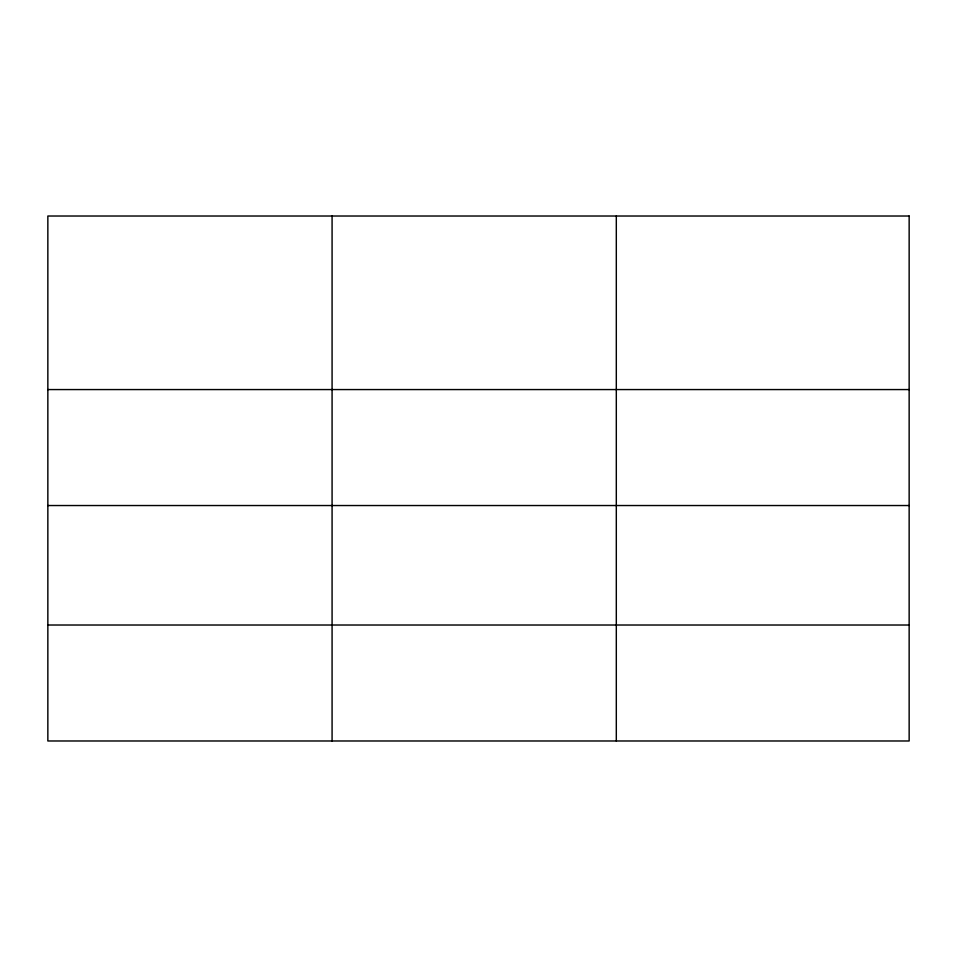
<?xml version="1.0" encoding="UTF-8"?>
<svg xmlns="http://www.w3.org/2000/svg" width="957" height="957" viewBox="0 0 957 957"><rect width="100%" height="100%" fill="white"/><g stroke="black" fill="none" stroke-linecap="round" stroke-linejoin="round"><path stroke-width="1.44" d="M47.85 389.571L909.15 389.571M47.85 505.535L909.15 505.535M47.85 625.017L909.15 625.017M616.308 216.019L616.308 740.981M332.079 216.019L332.079 740.981M909.15 216.019L47.85 216.019L47.85 740.981L909.15 740.981L909.15 216.019"/></g></svg>
